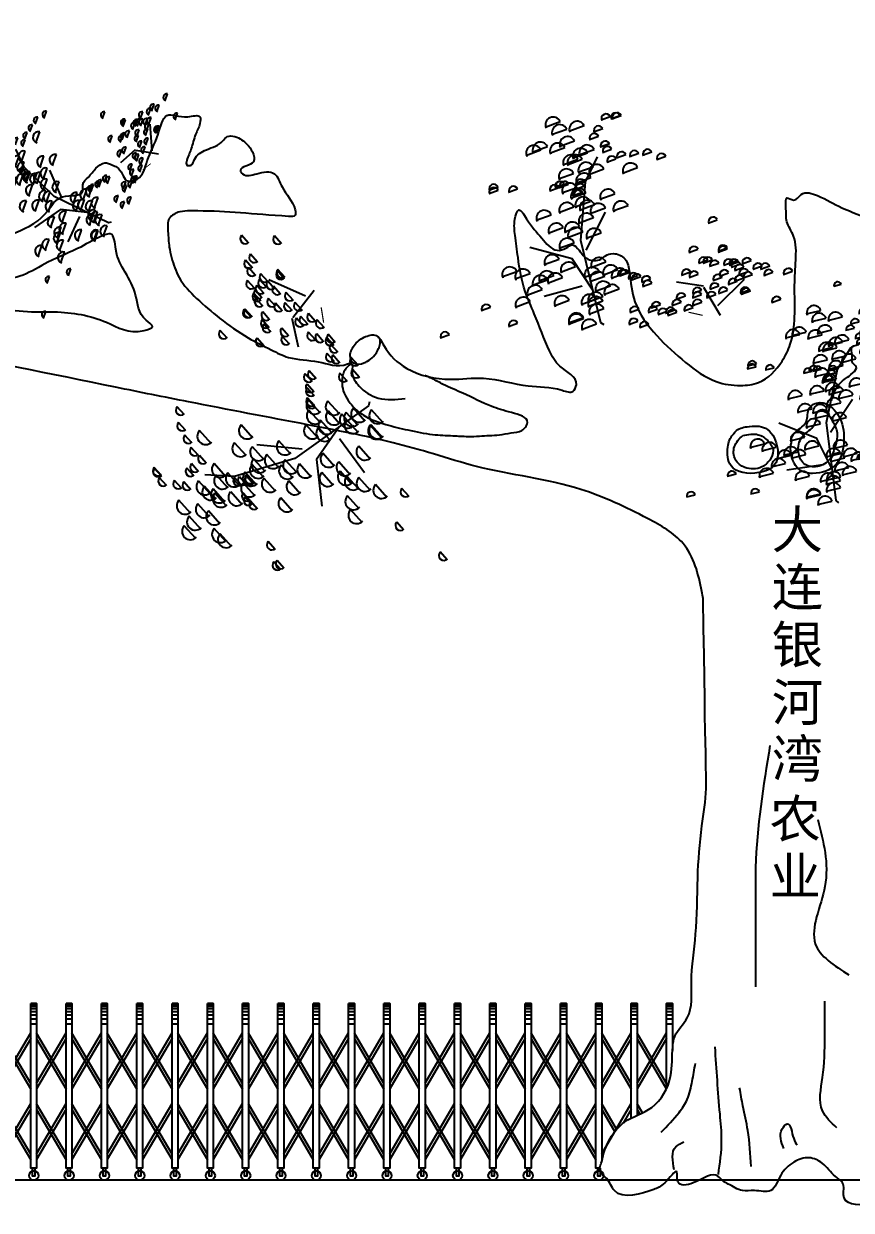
# Model space of a CAD drawing. Extents: x 652 to 897, y 187 to 370.
# Drawn here: x 696.45 to 710.51, y 349.84 to 370 of the extents above; entities that cross this region are included whole.
import ezdxf

# ---------------------------------------------------------------- set-up
doc = ezdxf.new("R2010")
doc.units = 0
doc.layers.get('0').update_dxf_attribs({"linetype": 'CONTINUOUS'})
doc.styles.get("Standard").update_dxf_attribs({"font": 'SimSun.ttf'})

# ---------------------------------------------------------------- blocks, each defined once
blk = doc.blocks.new('M_G79')
at = {"color": 3, "linetype": 'CONTINUOUS'}
for p, q in [((-1186, 4132), (-869, 4207)), ((-1072, 3965), (-755, 4040)), ((-716, 3992), (-399, 4067)), ((-43, 4142), (148, 4187)), ((156, 4142), (346, 4187)), ((178, 4140), (368, 4185)), ((-326, 3777), (-136, 3822)), ((-222, 3919), (-31, 3964)), ((-1641, 3610), (-1324, 3685)), ((-1503, 3661), (-1186, 3736)), ((-1157, 3600), (-840, 3675)), ((-946, 3709), (-629, 3784)), ((-125, 3600), (65, 3645)), ((-922, 3332), (-605, 3407)), ((-922, 3332), (-605, 3407)), ((-835, 3322), (-518, 3397)), ((-712, 3440), (-395, 3515)), ((-574, 3491), (-257, 3566)), ((-93, 3486), (97, 3531)), ((178, 3346), (368, 3391)), ((441, 3339), (632, 3384)), ((705, 3331), (895, 3376)), ((-634, 3145), (-317, 3220)), ((-421, 3077), (-104, 3152)), ((-28, 3281), (162, 3326)), ((979, 3213), (1169, 3258)), ((-2470, 2935), (-2280, 2980)), ((-2463, 3000), (-2272, 3045)), ((-2075, 2913), (-1885, 2958)), ((-1129, 2896), (-939, 2941)), ((-1042, 2886), (-852, 2931)), ((-1041, 3058), (-724, 3133)), ((-711, 2894), (-520, 2939)), ((-702, 2932), (-385, 3007)), ((257, 3024), (574, 3099)), ((-1245, 2843), (-1055, 2888)), ((-1007, 2768), (-690, 2843)), ((-845, 2640), (-528, 2715)), ((-800, 2683), (-610, 2728)), ((-778, 2681), (-588, 2726)), ((-742, 2809), (-552, 2854)), ((-777, 2456), (-460, 2531)), ((-259, 2552), (58, 2627)), ((-1590, 2282), (-1273, 2357)), ((-1116, 2383), (-799, 2458)), ((-697, 2381), (-380, 2456)), ((-486, 2291), (-169, 2366)), ((-24, 2284), (293, 2359)), ((-1379, 1994), (-1062, 2069)), ((-1050, 1979), (-733, 2054)), ((-748, 2122), (-431, 2197)), ((-997, 1863), (-680, 1938)), ((-629, 1800), (-312, 1875)), ((1860, 1814), (2050, 1859)), ((-1195, 1665), (-878, 1740)), ((-1537, 1372), (-1220, 1447)), ((-2413, 1227), (-2096, 1302)), ((-2156, 1154), (-1839, 1229)), ((-1682, 1057), (-1365, 1132)), ((-1227, 1183), (-910, 1258)), ((-607, 1202), (-290, 1277)), ((1402, 1270), (1592, 1315)), ((1990, 1205), (2181, 1250)), ((1993, 1227), (2183, 1272)), ((-1822, 985), (-1505, 1060)), ((-1513, 994), (-1195, 1069)), ((-760, 1021), (-443, 1096)), ((-661, 922), (-344, 997)), ((-385, 1023), (-68, 1098)), ((-218, 939), (99, 1014)), ((-86, 973), (104, 1018)), ((-43, 968), (148, 1013)), ((124, 883), (315, 928)), ((187, 854), (378, 899)), ((1574, 1031), (1764, 1076)), ((1661, 1021), (1851, 1066)), ((1785, 941), (1975, 986)), ((2070, 931), (2260, 976)), ((2179, 919), (2369, 964)), ((2218, 871), (2408, 916)), ((2443, 912), (2633, 957)), ((-1953, 801), (-1636, 876)), ((-573, 714), (-256, 789)), ((-407, 629), (-89, 704)), ((379, 789), (569, 834)), ((391, 699), (581, 744)), ((1199, 830), (1389, 875)), ((1347, 769), (1537, 814)), ((1819, 651), (2009, 696)), ((1959, 723), (2149, 768)), ((2276, 798), (2466, 843)), ((2353, 702), (2544, 747)), ((2649, 779), (2839, 824)), ((2801, 762), (2991, 807)), ((-2906, 603), (-2715, 648)), ((-2219, 588), (-1902, 663)), ((-1433, 523), (-1116, 598)), ((-886, 484), (-569, 559)), ((-760, 426), (-443, 501)), ((-750, 513), (-433, 588)), ((1376, 435), (1566, 480)), ((1734, 484), (1924, 529)), ((2114, 530), (2304, 575)), ((2252, 581), (2442, 626)), ((2433, 627), (2623, 672)), ((2852, 624), (3042, 669)), ((3246, 602), (3437, 647)), ((-2397, 215), (-2207, 260)), ((-755, 271), (-438, 346)), ((71, 206), (261, 251)), ((517, 244), (707, 289)), ((935, 242), (1125, 287)), ((1037, 363), (1227, 408)), ((1349, 196), (1539, 241)), ((1366, 348), (1556, 393)), ((1649, 317), (1839, 362)), ((1898, 377), (2089, 422)), ((2334, 329), (2524, 374)), ((2353, 305), (2544, 350)), ((-3794, 150), (-3603, 195)), ((-1191, 121), (-874, 196)), ((-1188, 143), (-871, 218)), ((-941, -17), (-624, 58)), ((23, -31), (213, 14)), ((442, 164), (632, 209)), ((633, 99), (823, 144)), ((788, 104), (978, 149)), ((826, 56), (1017, 101)), ((1163, 106), (1353, 151)), ((2944, 63), (3134, 108)), ((233, -121), (424, -76))]:
    blk.add_line(p, q, dxfattribs=at)
for points in [[(-474, 19), (-535, 70), (-743, 1769), (-503, 2932), (-208, 3406)], [(-656, 1561), (-179, 2279)], [(-615, 740), (-958, 1418), (-1781, 1752)], [(-1607, 740), (-823, 852)], [(1614, 559), (1079, 706)], [(1612, 537), (1876, -65)], [(1854, 135), (2456, 597)]]:
    blk.add_lwpolyline(points, dxfattribs=at)
at = {"color": 3, "linetype": 'CONTINUOUS', "const_width": 22.5}
blk.add_lwpolyline([(1251, 70), (1527, -27)], dxfattribs=at)
at = {"color": 3, "linetype": 'CONTINUOUS'}
for centre, radius in [((-1018, 4158), 157), ((-904, 3991), 157), ((-548, 4017), 157), ((58, 4157), 94.1), ((257, 4157), 94.1), ((279, 4155), 94.1), ((-1335, 3686), 157), ((-778, 3734), 157), ((-225, 3792), 94.1), ((-121, 3935), 94.1), ((-1473, 3635), 157), ((-989, 3625), 157), ((-543, 3466), 157), ((-405, 3517), 157), ((-24, 3615), 94.1), ((7, 3502), 94.1), ((-754, 3357), 157), ((-754, 3357), 157), ((-667, 3347), 157), ((73, 3296), 94.1), ((279, 3361), 94.1), ((542, 3354), 94.1), ((806, 3347), 94.1), ((-872, 3083), 157), ((-466, 3171), 157), ((-253, 3103), 157), ((425, 3050), 157), ((1080, 3228), 94.1), ((-2369, 2950), 94.1), ((-2362, 3015), 94.1), ((-1975, 2928), 94.1), ((-1144, 2858), 94.1), ((-1028, 2911), 94.1), ((-941, 2902), 94.1), ((-839, 2793), 157), ((-641, 2824), 94.1), ((-610, 2909), 94.1), ((-534, 2958), 157), ((-676, 2665), 157), ((-699, 2698), 94.1), ((-677, 2696), 94.1), ((-91, 2578), 157), ((-1422, 2307), 157), ((-947, 2408), 157), ((-609, 2481), 157), ((-529, 2406), 157), ((-318, 2317), 157), ((144, 2309), 157), ((-580, 2147), 157), ((-1211, 2019), 157), ((-882, 2004), 157), ((-829, 1888), 157), ((-1027, 1690), 157), ((-461, 1825), 157), ((1961, 1830), 94.1), ((-2245, 1252), 157), ((-1369, 1397), 157), ((-1059, 1208), 157), ((-439, 1228), 157), ((1503, 1285), 94.1), ((-1988, 1179), 157), ((-1654, 1010), 157), ((-1514, 1083), 157), ((-1344, 1020), 157), ((-592, 1046), 157), ((-217, 1049), 157), ((-50, 964), 157), ((1675, 1046), 94.1), ((1762, 1036), 94.1), ((2091, 1220), 94.1), ((2094, 1242), 94.1), ((-1785, 826), 157), ((-492, 947), 157), ((-405, 739), 157), ((15, 988), 94.1), ((58, 983), 94.1), ((225, 898), 94.1), ((288, 869), 94.1), ((479, 804), 94.1), ((1300, 845), 94.1), ((1886, 956), 94.1), ((2171, 947), 94.1), ((2280, 935), 94.1), ((2319, 886), 94.1), ((2377, 814), 94.1), ((2544, 927), 94.1), ((-2805, 618), 94.1), ((-2051, 613), 157), ((-1264, 548), 157), ((-582, 538), 157), ((-238, 654), 157), ((492, 714), 94.1), ((1448, 785), 94.1), ((1919, 666), 94.1), ((2060, 739), 94.1), ((2353, 596), 94.1), ((2454, 717), 94.1), ((2534, 642), 94.1), ((2750, 794), 94.1), ((2902, 777), 94.1), ((2953, 639), 94.1), ((3347, 618), 94.1), ((-717, 509), 157), ((-592, 451), 157), ((-587, 296), 157), ((1138, 378), 94.1), ((1467, 364), 94.1), ((1477, 451), 94.1), ((1835, 499), 94.1), ((1999, 393), 94.1), ((2215, 545), 94.1), ((-3693, 165), 94.1), ((-2296, 231), 94.1), ((-1022, 146), 157), ((-1020, 168), 157), ((172, 221), 94.1), ((542, 180), 94.1), ((617, 260), 94.1), ((1036, 257), 94.1), ((1450, 211), 94.1), ((1750, 332), 94.1), ((2435, 344), 94.1), ((2454, 320), 94.1), ((-773, 8), 157), ((124, -16), 94.1), ((734, 114), 94.1), ((889, 119), 94.1), ((927, 71), 94.1), ((1264, 122), 94.1), ((3045, 78), 94.1), ((334, -106), 94.1)]:
    blk.add_arc(centre, radius, 18.4422, 198.4146, dxfattribs=at)
at = {"width": 0.8, "flags": 9}
for tag in ['XSIZE', 'YSIZE']:
    blk.add_attdef(tag, (0, 0), '', height=0.5, dxfattribs=at)

msp = doc.modelspace()

# ---------------------------------------------------------------- linework, layer by layer
for p, q in [((696.6731, 353.3568), (696.5731, 353.3568)), ((696.6731, 353.3368), (696.5731, 353.3368)), ((696.6731, 353.3068), (696.5731, 353.3068)), ((696.6731, 353.2668), (696.5731, 353.2668)), ((696.6731, 353.2168), (696.5731, 353.2168)), ((697.2731, 353.3568), (697.1731, 353.3568)), ((697.2731, 353.3368), (697.1731, 353.3368)), ((697.2731, 353.3068), (697.1731, 353.3068)), ((697.2731, 353.2668), (697.1731, 353.2668)), ((697.2731, 353.2168), (697.1731, 353.2168)), ((697.8731, 353.3568), (697.7731, 353.3568)), ((697.8731, 353.3368), (697.7731, 353.3368)), ((697.8731, 353.3068), (697.7731, 353.3068)), ((697.8731, 353.2668), (697.7731, 353.2668)), ((697.8731, 353.2168), (697.7731, 353.2168)), ((698.4731, 353.3568), (698.3731, 353.3568)), ((698.4731, 353.3368), (698.3731, 353.3368)), ((698.4731, 353.3068), (698.3731, 353.3068)), ((698.4731, 353.2668), (698.3731, 353.2668)), ((698.4731, 353.2168), (698.3731, 353.2168)), ((699.0731, 353.3568), (698.9731, 353.3568)), ((699.0731, 353.3368), (698.9731, 353.3368)), ((699.0731, 353.3068), (698.9731, 353.3068)), ((699.0731, 353.2668), (698.9731, 353.2668)), ((699.0731, 353.2168), (698.9731, 353.2168)), ((699.6731, 353.3568), (699.5731, 353.3568)), ((699.6731, 353.3368), (699.5731, 353.3368)), ((699.6731, 353.3068), (699.5731, 353.3068)), ((699.6731, 353.2668), (699.5731, 353.2668)), ((699.6731, 353.2168), (699.5731, 353.2168)), ((700.2731, 353.3568), (700.1731, 353.3568)), ((700.2731, 353.3368), (700.1731, 353.3368)), ((700.2731, 353.3068), (700.1731, 353.3068)), ((700.2731, 353.2668), (700.1731, 353.2668)), ((700.2731, 353.2168), (700.1731, 353.2168)), ((700.8731, 353.3568), (700.7731, 353.3568)), ((700.8731, 353.3368), (700.7731, 353.3368)), ((700.8731, 353.3068), (700.7731, 353.3068)), ((700.8731, 353.2668), (700.7731, 353.2668)), ((700.8731, 353.2168), (700.7731, 353.2168)), ((701.4731, 353.3568), (701.3731, 353.3568)), ((701.4731, 353.3368), (701.3731, 353.3368)), ((701.4731, 353.3068), (701.3731, 353.3068)), ((701.4731, 353.2668), (701.3731, 353.2668)), ((701.4731, 353.2168), (701.3731, 353.2168)), ((702.0731, 353.3568), (701.9731, 353.3568)), ((702.0731, 353.3368), (701.9731, 353.3368)), ((702.0731, 353.3068), (701.9731, 353.3068)), ((702.0731, 353.2668), (701.9731, 353.2668)), ((702.0731, 353.2168), (701.9731, 353.2168)), ((702.6731, 353.3568), (702.5731, 353.3568)), ((702.6731, 353.3368), (702.5731, 353.3368)), ((702.6731, 353.3068), (702.5731, 353.3068)), ((702.6731, 353.2668), (702.5731, 353.2668)), ((702.6731, 353.2168), (702.5731, 353.2168)), ((703.2731, 353.3568), (703.1731, 353.3568)), ((703.2731, 353.3368), (703.1731, 353.3368)), ((703.2731, 353.3068), (703.1731, 353.3068)), ((703.2731, 353.2668), (703.1731, 353.2668)), ((703.2731, 353.2168), (703.1731, 353.2168)), ((703.8731, 353.3568), (703.7731, 353.3568)), ((703.8731, 353.3368), (703.7731, 353.3368)), ((703.8731, 353.3068), (703.7731, 353.3068)), ((703.8731, 353.2668), (703.7731, 353.2668)), ((703.8731, 353.2168), (703.7731, 353.2168)), ((704.4731, 353.3568), (704.3731, 353.3568)), ((704.4731, 353.3368), (704.3731, 353.3368)), ((704.4731, 353.3068), (704.3731, 353.3068)), ((704.4731, 353.2668), (704.3731, 353.2668)), ((704.4731, 353.2168), (704.3731, 353.2168)), ((705.0731, 353.3568), (704.9731, 353.3568)), ((705.0731, 353.3368), (704.9731, 353.3368)), ((705.0731, 353.3068), (704.9731, 353.3068)), ((705.0731, 353.2668), (704.9731, 353.2668)), ((705.0731, 353.2168), (704.9731, 353.2168)), ((705.6731, 353.3568), (705.5731, 353.3568)), ((705.6731, 353.3368), (705.5731, 353.3368)), ((705.6731, 353.3068), (705.5731, 353.3068)), ((705.6731, 353.2668), (705.5731, 353.2668)), ((705.6731, 353.2168), (705.5731, 353.2168)), ((706.2731, 353.3568), (706.1731, 353.3568)), ((706.2731, 353.3368), (706.1731, 353.3368)), ((706.2731, 353.3068), (706.1731, 353.3068)), ((706.2731, 353.2668), (706.1731, 353.2668)), ((706.2731, 353.2168), (706.1731, 353.2168)), ((706.8731, 353.3568), (706.7731, 353.3568)), ((706.8731, 353.3368), (706.7731, 353.3368)), ((706.8731, 353.3068), (706.7731, 353.3068)), ((706.8731, 353.2668), (706.7731, 353.2668)), ((706.8731, 353.2168), (706.7731, 353.2168)), ((707.4731, 353.3568), (707.3731, 353.3568)), ((707.4731, 353.3368), (707.3731, 353.3368)), ((707.4731, 353.3068), (707.3731, 353.3068)), ((707.4731, 353.2668), (707.3731, 353.2668)), ((707.4731, 353.2168), (707.3731, 353.2168)), ((696.6731, 353.1568), (696.5731, 353.1568)), ((696.6731, 353.0868), (696.5731, 353.0868)), ((696.6731, 353.0068), (696.5731, 353.0068)), ((697.2731, 353.1568), (697.1731, 353.1568)), ((697.2731, 353.0868), (697.1731, 353.0868)), ((697.2731, 353.0068), (697.1731, 353.0068)), ((697.8731, 353.1568), (697.7731, 353.1568)), ((697.8731, 353.0868), (697.7731, 353.0868)), ((697.8731, 353.0068), (697.7731, 353.0068)), ((698.4731, 353.1568), (698.3731, 353.1568)), ((698.4731, 353.0868), (698.3731, 353.0868)), ((698.4731, 353.0068), (698.3731, 353.0068)), ((699.0731, 353.1568), (698.9731, 353.1568)), ((699.0731, 353.0868), (698.9731, 353.0868)), ((699.0731, 353.0068), (698.9731, 353.0068)), ((699.6731, 353.1568), (699.5731, 353.1568)), ((699.6731, 353.0868), (699.5731, 353.0868)), ((699.6731, 353.0068), (699.5731, 353.0068)), ((700.2731, 353.1568), (700.1731, 353.1568)), ((700.2731, 353.0868), (700.1731, 353.0868)), ((700.2731, 353.0068), (700.1731, 353.0068)), ((700.8731, 353.1568), (700.7731, 353.1568)), ((700.8731, 353.0868), (700.7731, 353.0868)), ((700.8731, 353.0068), (700.7731, 353.0068)), ((701.4731, 353.1568), (701.3731, 353.1568)), ((701.4731, 353.0868), (701.3731, 353.0868)), ((701.4731, 353.0068), (701.3731, 353.0068)), ((702.0731, 353.1568), (701.9731, 353.1568)), ((702.0731, 353.0868), (701.9731, 353.0868)), ((702.0731, 353.0068), (701.9731, 353.0068)), ((702.6731, 353.1568), (702.5731, 353.1568)), ((702.6731, 353.0868), (702.5731, 353.0868)), ((702.6731, 353.0068), (702.5731, 353.0068)), ((703.2731, 353.1568), (703.1731, 353.1568)), ((703.2731, 353.0868), (703.1731, 353.0868)), ((703.2731, 353.0068), (703.1731, 353.0068)), ((703.8731, 353.1568), (703.7731, 353.1568)), ((703.8731, 353.0868), (703.7731, 353.0868)), ((703.8731, 353.0068), (703.7731, 353.0068)), ((704.4731, 353.1568), (704.3731, 353.1568)), ((704.4731, 353.0868), (704.3731, 353.0868)), ((704.4731, 353.0068), (704.3731, 353.0068)), ((705.0731, 353.1568), (704.9731, 353.1568)), ((705.0731, 353.0868), (704.9731, 353.0868)), ((705.0731, 353.0068), (704.9731, 353.0068)), ((705.6731, 353.1568), (705.5731, 353.1568)), ((705.6731, 353.0868), (705.5731, 353.0868)), ((705.6731, 353.0068), (705.5731, 353.0068)), ((706.2731, 353.1568), (706.1731, 353.1568)), ((706.2731, 353.0868), (706.1731, 353.0868)), ((706.2731, 353.0068), (706.1731, 353.0068)), ((706.8731, 353.1568), (706.7731, 353.1568)), ((706.8731, 353.0868), (706.7731, 353.0868)), ((706.8731, 353.0068), (706.7731, 353.0068)), ((707.4731, 353.1568), (707.3731, 353.1568)), ((707.4731, 353.0868), (707.3731, 353.0868)), ((707.4731, 353.0068), (707.3731, 353.0068)), ((728.9352, 350.3568), (655.371, 350.3568))]:
    msp.add_line(p, q)
for points in [[(696.5731, 353.3568), (696.6731, 353.3568), (696.6731, 350.5568), (696.5731, 350.5568)], [(697.1731, 353.3568), (697.2731, 353.3568), (697.2731, 350.5568), (697.1731, 350.5568)], [(697.7731, 353.3568), (697.8731, 353.3568), (697.8731, 350.5568), (697.7731, 350.5568)], [(698.3731, 353.3568), (698.4731, 353.3568), (698.4731, 350.5568), (698.3731, 350.5568)], [(698.9731, 353.3568), (699.0731, 353.3568), (699.0731, 350.5568), (698.9731, 350.5568)], [(699.5731, 353.3568), (699.6731, 353.3568), (699.6731, 350.5568), (699.5731, 350.5568)], [(700.1731, 353.3568), (700.2731, 353.3568), (700.2731, 350.5568), (700.1731, 350.5568)], [(700.7731, 353.3568), (700.8731, 353.3568), (700.8731, 350.5568), (700.7731, 350.5568)], [(701.3731, 353.3568), (701.4731, 353.3568), (701.4731, 350.5568), (701.3731, 350.5568)], [(701.9731, 353.3568), (702.0731, 353.3568), (702.0731, 350.5568), (701.9731, 350.5568)], [(702.5731, 353.3568), (702.6731, 353.3568), (702.6731, 350.5568), (702.5731, 350.5568)], [(703.1731, 353.3568), (703.2731, 353.3568), (703.2731, 350.5568), (703.1731, 350.5568)], [(703.7731, 353.3568), (703.8731, 353.3568), (703.8731, 350.5568), (703.7731, 350.5568)], [(704.3731, 353.3568), (704.4731, 353.3568), (704.4731, 350.5568), (704.3731, 350.5568)], [(704.9731, 353.3568), (705.0731, 353.3568), (705.0731, 350.5568), (704.9731, 350.5568)], [(705.5731, 353.3568), (705.6731, 353.3568), (705.6731, 350.5568), (705.5731, 350.5568)], [(696.6043, 350.5568), (696.6441, 350.5568), (696.6441, 350.4201), (696.6043, 350.4201)], [(697.2043, 350.5568), (697.2441, 350.5568), (697.2441, 350.4201), (697.2043, 350.4201)], [(697.8043, 350.5568), (697.8441, 350.5568), (697.8441, 350.4201), (697.8043, 350.4201)], [(698.4043, 350.5568), (698.4441, 350.5568), (698.4441, 350.4201), (698.4043, 350.4201)], [(699.0043, 350.5568), (699.0441, 350.5568), (699.0441, 350.4201), (699.0043, 350.4201)], [(699.6043, 350.5568), (699.6441, 350.5568), (699.6441, 350.4201), (699.6043, 350.4201)], [(700.2043, 350.5568), (700.2441, 350.5568), (700.2441, 350.4201), (700.2043, 350.4201)], [(700.8043, 350.5568), (700.8441, 350.5568), (700.8441, 350.4201), (700.8043, 350.4201)], [(701.4043, 350.5568), (701.4441, 350.5568), (701.4441, 350.4201), (701.4043, 350.4201)], [(702.0043, 350.5568), (702.0441, 350.5568), (702.0441, 350.4201), (702.0043, 350.4201)], [(702.6043, 350.5568), (702.6441, 350.5568), (702.6441, 350.4201), (702.6043, 350.4201)], [(703.2043, 350.5568), (703.2441, 350.5568), (703.2441, 350.4201), (703.2043, 350.4201)], [(703.8043, 350.5568), (703.8441, 350.5568), (703.8441, 350.4201), (703.8043, 350.4201)], [(704.4043, 350.5568), (704.4441, 350.5568), (704.4441, 350.4201), (704.4043, 350.4201)], [(705.0043, 350.5568), (705.0441, 350.5568), (705.0441, 350.4201), (705.0043, 350.4201)], [(705.6043, 350.5568), (705.6441, 350.5568), (705.6441, 350.4201), (705.6043, 350.4201)], [(706.2043, 350.5568), (706.2441, 350.5568), (706.2441, 350.4201), (706.2043, 350.4201)]]:
    msp.add_lwpolyline(points, close=True)
for points in [[(706.2369, 350.5568), (706.1731, 350.5568), (706.1731, 353.3568), (706.2731, 353.3568), (706.2731, 350.6752)], [(706.7731, 351.4089), (706.7731, 353.3568), (706.8731, 353.3568), (706.8731, 351.4566)], [(707.3731, 351.9106), (707.3731, 353.3568), (707.4731, 353.3568), (707.4731, 352.5549)], [(696.0731, 352.0033), (696.5731, 352.8582)], [(696.5731, 351.9981), (696.0731, 352.8529)], [(696.6731, 352.0033), (697.1731, 352.8582)], [(697.1731, 351.9981), (696.6731, 352.8529)], [(697.2731, 352.0033), (697.7731, 352.8582)], [(697.7731, 351.9981), (697.2731, 352.8529)], [(697.8731, 352.0033), (698.3731, 352.8582)], [(698.3731, 351.9981), (697.8731, 352.8529)], [(698.4731, 352.0033), (698.9731, 352.8582)], [(698.9731, 351.9981), (698.4731, 352.8529)], [(699.0731, 352.0033), (699.5731, 352.8582)], [(699.5731, 351.9981), (699.0731, 352.8529)], [(699.6731, 352.0033), (700.1731, 352.8582)], [(700.1731, 351.9981), (699.6731, 352.8529)], [(700.2731, 352.0033), (700.7731, 352.8582)], [(700.7731, 351.9981), (700.2731, 352.8529)], [(700.8731, 352.0033), (701.3731, 352.8582)], [(701.3731, 351.9981), (700.8731, 352.8529)], [(701.4731, 352.0033), (701.9731, 352.8582)], [(701.9731, 351.9981), (701.4731, 352.8529)], [(702.0731, 352.0033), (702.5731, 352.8582)], [(702.5731, 351.9981), (702.0731, 352.8529)], [(702.6731, 352.0033), (703.1731, 352.8582)], [(703.1731, 351.9981), (702.6731, 352.8529)], [(703.2731, 352.0033), (703.7731, 352.8582)], [(703.7731, 351.9981), (703.2731, 352.8529)], [(703.8731, 352.0033), (704.3731, 352.8582)], [(704.3731, 351.9981), (703.8731, 352.8529)], [(704.4731, 352.0033), (704.9731, 352.8582)], [(704.9731, 351.9981), (704.4731, 352.8529)], [(705.0731, 352.0033), (705.5731, 352.8582)], [(705.5731, 351.9981), (705.0731, 352.8529)], [(705.6731, 352.0033), (706.1731, 352.8582)], [(706.1731, 351.9981), (705.6731, 352.8529)], [(706.2731, 352.0033), (706.7731, 352.8582)], [(706.7731, 351.9981), (706.2731, 352.8529)], [(706.8731, 352.0033), (707.3731, 352.8582)], [(707.3731, 351.9981), (706.8731, 352.8529)], [(696.5731, 352.7605), (696.0731, 351.9057)], [(696.0731, 352.7552), (696.5731, 351.9004)], [(697.1731, 352.7605), (696.6731, 351.9057)], [(696.6731, 352.7552), (697.1731, 351.9004)], [(697.7731, 352.7605), (697.2731, 351.9057)], [(697.2731, 352.7552), (697.7731, 351.9004)], [(698.3731, 352.7605), (697.8731, 351.9057)], [(697.8731, 352.7552), (698.3731, 351.9004)], [(698.9731, 352.7605), (698.4731, 351.9057)], [(698.4731, 352.7552), (698.9731, 351.9004)], [(699.5731, 352.7605), (699.0731, 351.9057)], [(699.0731, 352.7552), (699.5731, 351.9004)], [(700.1731, 352.7605), (699.6731, 351.9057)], [(699.6731, 352.7552), (700.1731, 351.9004)], [(700.7731, 352.7605), (700.2731, 351.9057)], [(700.2731, 352.7552), (700.7731, 351.9004)], [(701.3731, 352.7605), (700.8731, 351.9057)], [(700.8731, 352.7552), (701.3731, 351.9004)], [(701.9731, 352.7605), (701.4731, 351.9057)], [(701.4731, 352.7552), (701.9731, 351.9004)], [(702.5731, 352.7605), (702.0731, 351.9057)], [(702.0731, 352.7552), (702.5731, 351.9004)], [(703.1731, 352.7605), (702.6731, 351.9057)], [(702.6731, 352.7552), (703.1731, 351.9004)], [(703.7731, 352.7605), (703.2731, 351.9057)], [(703.2731, 352.7552), (703.7731, 351.9004)], [(704.3731, 352.7605), (703.8731, 351.9057)], [(703.8731, 352.7552), (704.3731, 351.9004)], [(704.9731, 352.7605), (704.4731, 351.9057)], [(704.4731, 352.7552), (704.9731, 351.9004)], [(705.5731, 352.7605), (705.0731, 351.9057)], [(705.0731, 352.7552), (705.5731, 351.9004)], [(706.1731, 352.7605), (705.6731, 351.9057)], [(705.6731, 352.7552), (706.1731, 351.9004)], [(706.7731, 352.7605), (706.2731, 351.9057)], [(706.2731, 352.7552), (706.7731, 351.9004)], [(707.3731, 352.7605), (706.8731, 351.9057)], [(706.8731, 352.7552), (707.3731, 351.9004)], [(696.0731, 350.8005), (696.5731, 351.6553)], [(696.5731, 350.7952), (696.0731, 351.65)], [(696.5731, 351.5577), (696.0731, 350.7029)], [(696.6731, 350.8005), (697.1731, 351.6553)], [(697.1731, 350.7952), (696.6731, 351.65)], [(697.1731, 351.5577), (696.6731, 350.7029)], [(697.2731, 350.8005), (697.7731, 351.6553)], [(697.7731, 350.7952), (697.2731, 351.65)], [(697.7731, 351.5577), (697.2731, 350.7029)], [(697.8731, 350.8005), (698.3731, 351.6553)], [(698.3731, 350.7952), (697.8731, 351.65)], [(698.3731, 351.5577), (697.8731, 350.7029)], [(698.4731, 350.8005), (698.9731, 351.6553)], [(698.9731, 350.7952), (698.4731, 351.65)], [(698.9731, 351.5577), (698.4731, 350.7029)], [(699.0731, 350.8005), (699.5731, 351.6553)], [(699.5731, 350.7952), (699.0731, 351.65)], [(699.5731, 351.5577), (699.0731, 350.7029)], [(699.6731, 350.8005), (700.1731, 351.6553)], [(700.1731, 350.7952), (699.6731, 351.65)], [(700.1731, 351.5577), (699.6731, 350.7029)], [(700.2731, 350.8005), (700.7731, 351.6553)], [(700.7731, 350.7952), (700.2731, 351.65)], [(700.7731, 351.5577), (700.2731, 350.7029)], [(700.8731, 350.8005), (701.3731, 351.6553)], [(701.3731, 350.7952), (700.8731, 351.65)], [(701.3731, 351.5577), (700.8731, 350.7029)], [(701.4731, 350.8005), (701.9731, 351.6553)], [(701.9731, 350.7952), (701.4731, 351.65)], [(701.9731, 351.5577), (701.4731, 350.7029)], [(702.0731, 350.8005), (702.5731, 351.6553)], [(702.5731, 350.7952), (702.0731, 351.65)], [(702.5731, 351.5577), (702.0731, 350.7029)], [(702.6731, 350.8005), (703.1731, 351.6553)], [(703.1731, 350.7952), (702.6731, 351.65)], [(703.1731, 351.5577), (702.6731, 350.7029)], [(703.2731, 350.8005), (703.7731, 351.6553)], [(703.7731, 350.7952), (703.2731, 351.65)], [(703.7731, 351.5577), (703.2731, 350.7029)], [(703.8731, 350.8005), (704.3731, 351.6553)], [(704.3731, 350.7952), (703.8731, 351.65)], [(704.3731, 351.5577), (703.8731, 350.7029)], [(704.4731, 350.8005), (704.9731, 351.6553)], [(704.9731, 350.7952), (704.4731, 351.65)], [(704.9731, 351.5577), (704.4731, 350.7029)], [(705.0731, 350.8005), (705.5731, 351.6553)], [(705.5731, 350.7952), (705.0731, 351.65)], [(705.5731, 351.5577), (705.0731, 350.7029)], [(705.6731, 350.8005), (706.1731, 351.6553)], [(706.1731, 350.7952), (705.6731, 351.65)], [(706.1731, 351.5577), (705.6731, 350.7029)], [(706.2731, 350.8005), (706.7731, 351.6553)], [(706.5256, 351.2183), (706.2731, 351.65)], [(706.7731, 351.5577), (706.6363, 351.3239)], [(706.9621, 351.4979), (706.8731, 351.65)], [(696.0731, 351.5524), (696.5731, 350.6976)], [(696.6731, 351.5524), (697.1731, 350.6976)], [(697.2731, 351.5524), (697.7731, 350.6976)], [(697.8731, 351.5524), (698.3731, 350.6976)], [(698.4731, 351.5524), (698.9731, 350.6976)], [(699.0731, 351.5524), (699.5731, 350.6976)], [(699.6731, 351.5524), (700.1731, 350.6976)], [(700.2731, 351.5524), (700.7731, 350.6976)], [(700.8731, 351.5524), (701.3731, 350.6976)], [(701.4731, 351.5524), (701.9731, 350.6976)], [(702.0731, 351.5524), (702.5731, 350.6976)], [(702.6731, 351.5524), (703.1731, 350.6976)], [(703.2731, 351.5524), (703.7731, 350.6976)], [(703.8731, 351.5524), (704.3731, 350.6976)], [(704.4731, 351.5524), (704.9731, 350.6976)], [(705.0731, 351.5524), (705.5731, 350.6976)], [(705.6731, 351.5524), (706.1731, 350.6976)], [(706.2731, 351.5524), (706.4923, 351.1776)], [(706.8731, 351.5524), (706.9173, 351.4769)], [(706.2827, 350.7194), (706.2731, 350.7029)]]:
    msp.add_lwpolyline(points)
for centre in [(696.6245, 350.433), (697.2245, 350.433), (697.8245, 350.433), (698.4245, 350.433), (699.0245, 350.433), (699.6245, 350.433), (700.2245, 350.433), (700.8245, 350.433), (701.4245, 350.433), (702.0245, 350.433), (702.6245, 350.433), (703.2245, 350.433), (703.8245, 350.433), (704.4245, 350.433), (705.0245, 350.433), (705.6245, 350.433), (706.2245, 350.433)]:
    msp.add_circle(centre, 0.079)
at = {"color": 253}
for points, knots in [([(707.9952, 360.2347), (707.9885, 360.2744), (707.9279, 360.6076), (707.7688, 361.2056), (706.8967, 361.6853), (705.7655, 362.2271), (704.474, 362.3573), (703.4309, 362.6919), (702.4799, 362.9559), (701.0866, 363.2246), (699.5118, 363.5246), (697.3282, 363.9606), (694.9793, 364.4645), (691.6795, 364.8687), (688.9337, 364.9823), (686.9185, 365.1046), (686.0578, 365.758), (686.3239, 366.2568), (686.6976, 366.2975), (687.0615, 365.7066), (688.3598, 366.1206), (690.3019, 365.6669), (692.8402, 365.5789), (695.0963, 365.3507), (696.392, 365.0905), (697.166, 365.1188), (697.8192, 365.0057), (698.2633, 364.6993), (698.7065, 364.8495), (698.3897, 365.0356), (698.3973, 365.3843), (698.1767, 365.7911), (697.9999, 366.069), (697.998, 366.4659), (697.6974, 366.3715), (697.3854, 366.1659), (696.8148, 365.9638), (696.2316, 365.5506), (695.888, 365.8649), (695.7931, 366.2887), (696.398, 366.4615), (696.8275, 366.7028), (697.0478, 367.1394), (697.5025, 367.044), (697.4356, 367.2924), (697.5702, 367.4039), (697.6659, 367.5389), (697.8151, 367.668), (697.9452, 367.606), (698.0572, 367.5597), (698.1311, 367.4608), (698.1914, 367.2986), (698.4779, 367.358), (698.5477, 367.7386), (698.734, 368.0364), (698.84, 368.5556), (699.1668, 368.3655), (699.4709, 368.4809), (699.4484, 368.2623), (699.3561, 368.1145), (699.3101, 367.8784), (699.237, 367.7382), (699.2028, 367.5835), (699.3282, 367.5909), (699.3564, 367.7572), (699.5736, 367.8813), (699.7995, 367.9383), (699.9085, 368.1075), (700.0896, 368.085), (700.2345, 367.9768), (700.3493, 367.8339), (700.3958, 367.6353), (700.2443, 367.5929), (700.1054, 367.5276), (700.2162, 367.3883), (700.4291, 367.4648), (700.7411, 367.521), (700.8489, 367.1373), (701.0451, 366.9893), (701.0858, 366.7194), (700.3487, 366.7633), (699.8877, 366.821), (699.2646, 366.8205), (699.0954, 366.8183), (698.8855, 366.7096), (698.908, 366.4508), (698.9195, 366.1767), (698.9941, 365.9096), (699.1246, 365.5982), (699.4012, 365.3153), (699.7957, 364.9802), (700.2163, 364.6777), (700.6206, 364.4816), (701.0021, 364.282), (701.461, 364.295), (701.7986, 364.1467), (702.031, 364.2519), (701.9766, 364.384), (702.0594, 364.5494), (702.2171, 364.6828), (702.4658, 364.7504), (702.6183, 364.4089), (702.9873, 364.0632), (703.6387, 363.919), (704.3312, 364.0293), (704.97, 363.8109), (705.446, 363.8443), (705.7855, 363.705), (705.9066, 363.9884), (705.542, 364.1365), (705.3252, 364.5472), (705.1677, 364.9927), (704.9344, 365.5039), (704.856, 365.9542), (704.8049, 366.381), (704.7718, 366.6191), (704.8578, 366.9222), (705.0566, 366.5727), (705.2204, 366.4065), (705.4511, 366.1152), (705.6583, 366.1714), (705.7842, 366.2843), (705.9089, 366.1261), (706.0147, 365.9755), (706.2335, 365.9635), (706.3395, 366.0752), (706.493, 366.1169), (706.7043, 366.0226), (706.7605, 365.682), (706.8008, 365.2106), (707.1911, 364.6858), (707.6737, 364.2563), (708.1406, 363.9035), (708.5923, 363.8399), (709.024, 363.8873), (709.314, 364.1976), (709.5106, 364.5944), (709.5642, 365.0429), (709.539, 365.521), (709.5685, 365.9764), (709.5842, 366.3538), (709.3863, 366.6362), (709.4118, 366.8236), (709.3809, 367.0979), (709.5578, 366.9553), (709.6754, 367.1771), (710.0205, 367.0611), (710.3134, 366.875), (710.6782, 366.7472), (711.0229, 366.5619), (711.3685, 366.4003), (711.7469, 366.4475), (712.0045, 366.4903), (712.3349, 366.4055), (712.1627, 365.9411), (712.3152, 365.5732), (712.2094, 365.1394), (712.4228, 364.9297), (712.6542, 364.8605), (712.8861, 364.8711), (713.168, 364.8809), (713.3131, 365.1932), (713.4524, 365.4626), (713.3691, 365.6978), (713.5333, 365.8546), (713.7646, 365.777), (714.009, 365.8106), (714.2234, 365.8599), (714.5338, 365.9042), (714.4894, 365.5625), (714.3455, 365.3895), (714.4145, 365.1207), (714.7435, 365.1335), (715.215, 365.247), (715.7162, 365.4352), (716.6208, 365.7585), (716.3907, 365.0587), (716.7301, 364.8154), (716.7352, 364.4623), (716.3463, 364.09), (715.6437, 364.2449), (714.9082, 363.9976), (714.1742, 363.7451), (713.1591, 363.1783), (712.545, 361.9016), (712.6443, 360.8302), (712.6841, 360.3503), (712.6922, 360.2347)], [3.7674207, 3.7674207, 3.7674207, 3.7674207, 3.8268725, 4.2643478, 4.6330805, 5.2521008, 6.1594967, 6.5411219, 6.8955907, 7.6391096, 8.6680297, 9.3006609, 10.9796022, 12.2656964, 14.2957939, 15.0397825, 15.391453, 15.5980397, 15.7080892, 15.8923187, 16.494562, 17.3659566, 18.9851149, 20.2339075, 20.7879213, 20.9474435, 21.3993229, 21.7261383, 21.8053933, 21.880564, 22.1108338, 22.3248654, 22.536783, 22.6748345, 22.7222166, 22.9507514, 23.2583518, 23.6778439, 23.7473214, 23.9332468, 24.1912333, 24.5182528, 24.6925482, 24.8709081, 24.9266213, 25.0065193, 25.1052589, 25.192907, 25.2605548, 25.3021066, 25.3746518, 25.4416266, 25.5320565, 25.7084295, 25.9532848, 26.1298579, 26.3066971, 26.4102084, 26.4659216, 26.5659405, 26.6922458, 26.8009399, 26.8380821, 26.8752529, 26.9294074, 27.0614405, 27.2193893, 27.2719365, 27.3369853, 27.4581203, 27.5380183, 27.6221031, 27.697009, 27.7564934, 27.7899808, 27.9107857, 28.0594687, 28.1884926, 28.4131224, 28.4595501, 28.5160741, 29.2887633, 29.3538121, 29.4411197, 29.5474049, 29.6559799, 29.7898852, 29.972326, 30.0637895, 30.2945112, 30.5514504, 30.8452378, 31.0654988, 31.2277685, 31.4814054, 31.7329943, 31.7664916, 31.8031973, 31.9108293, 32.0194876, 32.1223295, 32.2282316, 32.5041042, 32.8872341, 33.1661694, 33.5526742, 33.8431322, 33.9365218, 33.9988207, 34.2094093, 34.3664654, 34.7079285, 34.9120005, 35.205491, 35.396506, 35.5333451, 35.6186708, 35.7183714, 35.9291082, 36.0945112, 36.1711373, 36.2334649, 36.3060203, 36.4111145, 36.5226268, 36.5690774, 36.6367252, 36.7489943, 36.8664571, 37.1214356, 37.4640727, 37.7984347, 38.1058829, 38.3142017, 38.4692956, 38.7388751, 38.8987304, 39.1338259, 39.4031064, 39.6168757, 39.8220012, 39.9549678, 40.085297, 40.1601602, 40.2189278, 40.2988458, 40.438545, 40.6670797, 40.8586312, 41.0040623, 41.2597169, 41.4086896, 41.5576623, 41.6784535, 41.8087827, 42.1524731, 42.3010417, 42.4128923, 42.5598113, 42.6527382, 42.7657863, 42.9515485, 43.1072131, 43.2186395, 43.2711866, 43.410577, 43.5410056, 43.63577, 43.7661985, 43.8869105, 44.0162558, 44.12495, 44.1998691, 44.4616354, 44.8531114, 45.1621921, 45.3897609, 45.60291, 45.7245011, 45.8667973, 46.3412418, 46.6809735, 47.0278959, 47.5075172, 48.3921733, 48.9400986, 49.1138641, 49.1138641, 49.1138641, 49.1138641]), ([(712.6922, 360.2347), (712.705, 357.4355), (712.7299, 356.9235), (712.6785, 356.0734), (712.7979, 355.0141), (712.8336, 354.1168), (712.9182, 353.3048), (712.9937, 352.6345), (713.2147, 351.9425), (713.9206, 351.6277), (714.555, 351.2398), (715.3053, 351.282), (715.4624, 350.8474), (715.3765, 350.573), (715.5293, 350.189), (715.1854, 350.0872), (714.9049, 350.0491), (714.5679, 350.1652), (714.2553, 349.8912), (714.1688, 350.2559), (713.8445, 350.1773), (713.8114, 349.7713), (713.372, 349.9856), (713.3261, 350.2699), (713.0505, 350.3714), (712.7509, 350.3931), (712.3685, 350.3472), (712.0519, 350.1537), (711.805, 350.2241), (711.6356, 350.2035), (711.516, 350.3476), (711.3638, 350.6311), (711.1844, 350.3716), (711.29, 350.1194), (710.9707, 350.1649), (710.8258, 349.8981), (710.2963, 349.9272), (710.4271, 350.2958), (710.189, 350.4385), (710.058, 350.6431), (709.7864, 350.7711), (709.5076, 350.6669), (709.2924, 350.467), (709.1931, 350.1056), (708.8852, 350.198), (708.6376, 350.1492), (708.4673, 350.2695), (708.3229, 350.3352), (708.1822, 350.5316), (707.9221, 350.3013), (707.5194, 350.234), (707.5851, 350.6207), (707.3459, 350.2741), (707.0549, 350.1494), (706.5071, 349.987), (706.3989, 350.3669), (706.2641, 350.452), (706.2186, 350.5718), (706.2651, 350.6354), (706.272, 350.6699), (706.299, 350.8054), (706.3856, 351.0587), (706.6751, 351.411), (707.1945, 351.5405), (707.4899, 352.0814), (707.459, 352.5107), (707.5089, 352.8694), (707.8348, 353.1491), (707.7631, 353.8028), (707.8976, 354.5704), (707.8888, 355.4668), (707.9514, 356.2908), (708.0673, 356.9754), (708.0364, 357.3622), (707.9952, 360.2347)], [49.1615214, 49.1615214, 49.1615214, 49.1615214, 49.3180976, 49.9309428, 50.4337375, 50.9137017, 51.2789847, 51.6537848, 51.9393531, 52.3078237, 52.7309385, 53.1129279, 53.1922711, 53.3779817, 53.5636924, 53.6344549, 53.8582513, 53.9979505, 54.1537137, 54.2726623, 54.3765553, 54.5311321, 54.7226835, 54.8390515, 54.942931, 55.1204661, 55.2992111, 55.5137343, 55.6348956, 55.6720663, 55.7577128, 55.9022174, 56.0026796, 56.095535, 56.210474, 56.3163963, 56.5411536, 56.6622228, 56.7541803, 56.9118217, 57.0326129, 57.1679086, 57.3255501, 57.480127, 57.6195174, 57.7217369, 57.85477, 57.9089442, 57.9614913, 58.1823651, 58.3127937, 58.3968786, 58.5349762, 58.6433246, 58.9779902, 59.0990857, 59.1585892, 59.2139774, 59.2667341, 59.2667341, 59.2667341, 59.4740553, 59.6623893, 59.924046, 60.233926, 60.4825133, 60.5728249, 60.7644446, 61.0676121, 61.4765057, 61.9550324, 62.3992253, 62.7199891, 62.9866246, 62.9866246, 62.9866246, 62.9866246])]:
    msp.add_open_spline(points, degree=3, knots=knots, dxfattribs=at)
at = {"color": 252}
for points in [[(710.1728, 363.5985), (710.3137, 363.8916), (710.5367, 364.0676), (710.5953, 364.1731), (710.5367, 364.2318), (710.5249, 364.3608), (710.5249, 364.5132), (710.6658, 364.5719), (710.6775, 364.7947), (710.7387, 364.8419), (711.2057, 364.8064), (711.672, 364.8034), (711.6816, 364.5823), (711.614, 364.1667), (711.4985, 363.5898), (711.4312, 363.2052), (711.4023, 362.8399)], [(702.0176, 364.2687), (702.0544, 364.2388), (702.234, 364.2375), (702.2944, 364.2694), (702.3933, 364.3459), (702.4829, 364.4817), (702.5078, 364.5705), (702.5059, 364.6374), (702.4791, 364.6757)], [(702.0185, 364.2278), (701.9748, 364.1943), (701.9127, 364.1232), (701.8765, 364.0437), (701.8606, 363.9131), (701.8818, 363.7657), (701.9652, 363.6017), (702.1231, 363.4242), (702.3415, 363.2874), (702.6048, 363.193), (702.9796, 363.0994), (703.3995, 363.0232), (703.745, 363.0008), (703.9995, 362.9901), (704.1941, 362.9958), (704.3624, 363.0065), (704.5337, 363.0139), (704.7321, 363.05), (704.9146, 363.0926), (704.9754, 363.1473), (705.0105, 363.2255), (704.7407, 363.394), (704.3967, 363.5018), (703.9111, 363.7242), (703.5806, 363.8725), (703.3865, 363.9741), (703.2674, 364.0262)], [(702.0451, 364.2013), (702.0318, 364.0775), (702.1504, 363.844), (702.4758, 363.6412), (702.9339, 363.6319)], [(708.6677, 363.0066), (708.5253, 362.8164), (708.5422, 362.5969), (708.7028, 362.4618), (708.99, 362.4703), (709.1251, 362.5885), (709.1843, 362.7488), (709.0913, 362.9177), (708.9308, 363.019), (708.6677, 363.0066)]]:
    msp.add_spline(points, degree=3, dxfattribs=at)
for points, start_tangent, end_tangent in [([(709.4931, 362.8812), (709.5115, 362.6052), (709.5459, 362.5235), (709.636, 362.4213), (709.8549, 362.3609), (710.2573, 362.5224), (710.3863, 362.9364), (710.2942, 363.3413), (710.0548, 363.5529), (709.975, 363.5632), (709.7958, 363.4677), (709.7509, 363.2493), (709.5668, 363.0652), (709.4931, 362.918), (709.4931, 362.8812)], (-0.2523393, -0.9676388), (-0.2523393, -0.9676388)), ([(709.9112, 363.3284), (709.8794, 363.1812), (709.7915, 363.0894), (709.6723, 362.9783), (709.6138, 362.7248), (709.7073, 362.5285), (709.9038, 362.4724), (710.1283, 362.5846), (710.2219, 362.7716), (710.2686, 363.052), (710.1844, 363.267), (710.016, 363.4259), (709.9511, 363.408), (709.9112, 363.3284)], (0.400241, -0.9164099), (0.400241, -0.9164099)), ([(708.5033, 363.0222), (708.4145, 362.8092), (708.4678, 362.4899), (708.9383, 362.3746), (709.2135, 362.5165), (709.249, 362.8359), (709.0537, 363.1286), (708.743, 363.1552), (708.5443, 363.0734), (708.5033, 363.0222)], (-0.6926936, -0.721232), (-0.6926936, -0.721232))]:
    msp.add_spline(points, degree=3, dxfattribs=dict(at, start_tangent=start_tangent, end_tangent=end_tangent))
at = {"color": 253}
for points in [[(709.1289, 357.7366), (708.8853, 355.6677), (708.8853, 354.9375), (708.8853, 354.4508), (708.8853, 353.6395)], [(709.9408, 356.479), (710.0626, 355.3432), (709.9002, 354.3696), (710.4686, 353.8423)], [(710.2656, 351.2461), (710.022, 351.5301), (710.022, 352.098), (710.0626, 352.7876), (710.0626, 353.3961)], [(708.2533, 350.4487), (708.3089, 351.0324), (708.2811, 351.4772), (708.1977, 352.6168)], [(707.2797, 351.1714), (707.5857, 351.505), (707.7248, 351.7273), (707.8082, 352.0331), (707.8639, 352.3388)], [(708.8096, 350.5877), (708.754, 351.1992), (708.6705, 351.6162), (708.6149, 351.9219)], [(709.366, 350.8935), (709.3382, 351.227), (709.4216, 351.3104), (709.5329, 351.0602), (709.5885, 350.9491)], [(707.5022, 350.5321), (707.53, 350.9213), (707.6691, 351.0046)]]:
    msp.add_spline(points, degree=3, dxfattribs=at)

# ---------------------------------------------------------------- block references
for p, xscale, yscale, zscale, rotation in [((698.1028, 366.8644), 0.0006000000001262628, 0.0006000000001336048, 0.0006000000000000001, 57.15135600886056), ((706.7103, 364.9168), 0.0008400000002294868, 0.0008400000001529406, 0.00084, 6.808721537619562), ((702.1395, 363.9624), 0.000900000000226241, 0.0009000000001719854, 0.0009000000000000002, 118.410560112541)]:
    msp.add_blockref('M_G79', p, dxfattribs=dict(xscale=xscale, yscale=yscale, zscale=zscale, rotation=rotation))
for p, xscale, yscale, zscale in [((712.7162, 365.4454), 0.0006600000001526496, 0.0006600000001526496, 0.0006600000000000001), ((710.6717, 361.8466), 0.0007800000000770524, 0.0007800000001338958, 0.0007800000000000001)]:
    msp.add_blockref('M_G79', p, dxfattribs=dict(xscale=xscale, yscale=yscale, zscale=zscale))

# ---------------------------------------------------------------- texts
at = {"char_height": 0.63888, "attachment_point": 1}
for s, insert, width in [('{\\f宋体|b0|i0|c134|p2;\\C3;大}', (709.1595, 361.7291), 1.076513), ('{\\f宋体|b0|i0|c134|p2;\\C3;连}', (709.1595, 360.751), 1.076513), ('{\\f宋体|b0|i0|c134|p2;\\C3;银}', (709.1595, 359.7729), 1.076537), ('{\\f宋体|b0|i0|c134|p2;\\C3;河}', (709.1595, 358.7948), 1.076537), ('{\\f宋体|b0|i0|c134|p2;\\C3;湾}', (709.1595, 357.8334), 1.076537), ('{\\f宋体|b0|i0|c134|p2;\\C3;农}', (709.1222, 356.8149), 1.076513), ('{\\f宋体|b0|i0|c134|p2;\\C3;业}', (709.1222, 355.8368), 1.076513)]:
    msp.add_mtext(s, dxfattribs=dict(at, insert=insert, width=width))

doc.saveas('drawing.dxf')
